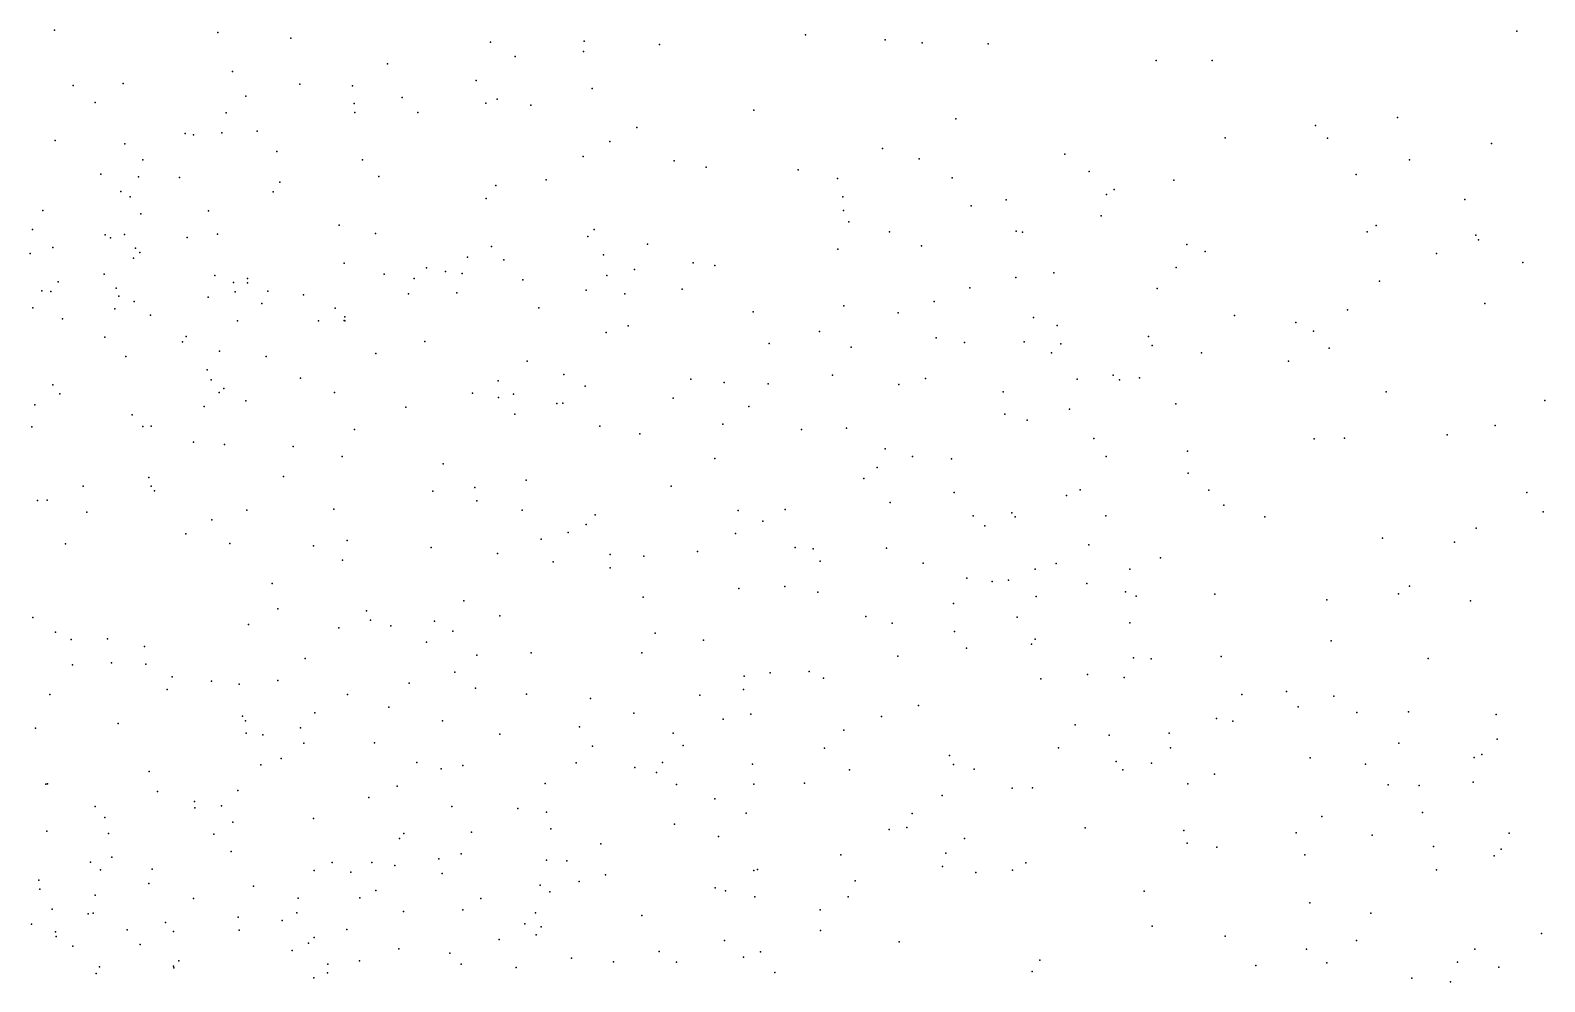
# Model space of a CAD drawing. Header units: metres. Extents: x -23.9 to 23.9, y -28.5 to 28.5.
# Drawn here: x 11.97 to 17.63, y 10.7 to 14.25 of the extents above; entities that cross this region are included whole.
import ezdxf

# ---------------------------------------------------------------- set-up
doc = ezdxf.new("R2010")
doc.units = ezdxf.units.M

msp = doc.modelspace()

# ---------------------------------------------------------------- linework, layer by layer
for p in [(12.0589, 14.2526, 12.6331), (12.6695, 14.2443, -4.875), (12.9422, 14.2236, -8.3307), (14.8675, 14.2353, 1.18), (15.1648, 14.2172, 0.8051), (17.5274, 14.2499, -1.0024), (13.689, 14.2076, 5.1161), (14.0369, 14.1727, 1.8432), (14.0392, 14.2115, 5.0441), (14.3216, 14.1989, 4.8457), (15.3028, 14.2061, 5.1135), (15.5501, 14.2024, 5.8325), (13.3047, 14.1266, 0.5586), (13.7809, 14.1543, 0.5427), (16.1781, 14.1391, 1.1499), (16.3876, 14.1392, 0.1574), (12.129, 14.0456, 9.0781), (12.3163, 14.0531, -14.6324), (12.7245, 14.0981, -15.5071), (12.9761, 14.0508, 0.2347), (13.1728, 14.0447, 9.0484), (13.636, 14.0646, 5.7548), (12.7749, 14.006, 5.3386), (13.3587, 14.0008, 9.4599), (13.7145, 13.9952, 8.0328), (14.0693, 14.0348, -0.429), (12.2112, 13.9821, 5.1341), (12.7012, 13.9438, -17.1543), (13.1799, 13.9787, 5.3447), (13.1824, 13.9451, 7.5464), (13.4177, 13.9454, -8.7578), (13.6713, 13.9796, 8.882), (13.8402, 13.9728, 4.7084), (14.6733, 13.9536, 8.1149), (12.8167, 13.8756, -14.7482), (14.2367, 13.889, 7.6613), (15.4298, 13.9214, 7.695), (16.7744, 13.8968, 0.0066), (17.0809, 13.9271, 0.4109), (12.0616, 13.8404, 12.2794), (12.322, 13.828, -17.9018), (12.5477, 13.8664, -4.4526), (12.5785, 13.8619, -6.6121), (12.685, 13.8687, -3.9087), (14.136, 13.8366, 1.3532), (16.436, 13.8508, 2.421), (16.8187, 13.8497, 2.7441), (17.432, 13.8292, -1.3292), (12.389, 13.7686, -3.4558), (12.8898, 13.7996, 0.8775), (13.2105, 13.7684, -0.5196), (14.0359, 13.7807, -7.8099), (14.3755, 13.7642, 7.2934), (15.1546, 13.8104, 7.9076), (15.2917, 13.7722, 5.3243), (15.8374, 13.7894, 6.9361), (17.126, 13.7678, -1.8884), (12.2325, 13.7146, -8.3908), (12.3725, 13.7045, 12.6327), (13.2723, 13.7054, 8.9484), (14.4958, 13.7415, 4.7301), (14.8401, 13.7311, 4.668), (15.9272, 13.7252, 1.232), (16.9267, 13.7135, 1.1767), (12.3065, 13.6497, 0.3247), (12.5265, 13.7027, -7.9336), (12.8768, 13.649, -15.8478), (12.9017, 13.6854, -0.1627), (13.7087, 13.6726, 7.4229), (13.898, 13.6937, 7.1016), (14.9872, 13.6979, -1.1687), (15.4159, 13.7012, -0.9026), (16.0213, 13.6576, -0.3797), (16.2447, 13.6922, 1.848), (12.3417, 13.6301, -5.6234), (13.6735, 13.6242, 8.5859), (15.0071, 13.6295, 6.0093), (15.487, 13.5964, -8.3226), (15.6172, 13.6182, 5.8492), (15.9925, 13.6387, 6.5207), (17.3324, 13.6196, 0.9561), (12.0158, 13.5783, 8.9984), (12.3817, 13.5666, 13.0255), (12.6347, 13.5782, -16.5149), (15.0087, 13.5785, 3.3252), (15.0292, 13.5365, -8.1643), (15.9725, 13.5589, 6.0658), (11.9768, 13.5073, -15.741), (12.2479, 13.488, -4.838), (12.3202, 13.4895, -14.1581), (12.5547, 13.4774, -15.5209), (12.6683, 13.4901, 5.2694), (13.1234, 13.5238, 7.6857), (13.2588, 13.4932, 4.8824), (14.0535, 13.4813, -7.2773), (14.0775, 13.5075, 1.8219), (15.1812, 13.4992, 4.4482), (15.6554, 13.5016, -7.8583), (15.6783, 13.4977, 7.5552), (16.9668, 13.499, 3.6034), (17.0004, 13.523, -1.3702), (17.3731, 13.4864, -0.2079), (12.0528, 13.441, -16.8861), (12.2687, 13.4762, -18.5965), (12.3615, 13.4376, -2.8164), (12.3778, 13.4222, 8.9828), (13.6925, 13.4438, -8.6195), (14.2769, 13.4527, -8.3575), (14.9874, 13.4342, 4.1625), (15.3007, 13.4471, 7.8707), (16.2932, 13.4524, -0.0505), (16.362, 13.4257, -3.2299), (17.3834, 13.4688, -0.7989), (11.9685, 13.4178, -2.4828), (12.3541, 13.4004, 7.9254), (13.1425, 13.3819, 8.7975), (13.4495, 13.3643, 8.6244), (13.6031, 13.4047, 8.1785), (13.7387, 13.3945, 1.1476), (14.1118, 13.4137, 7.0992), (14.4467, 13.3831, 2.9682), (14.5277, 13.3728, -1.5586), (16.2535, 13.3653, 1.3337), (17.2263, 13.4185, 2.148), (17.549, 13.3839, -2.3357), (12.0733, 13.3125, 7.3356), (12.245, 13.3408, -16.226), (12.659, 13.3364, -8.7878), (12.7278, 13.3094, -5.975), (12.7808, 13.3244, -0.5366), (12.7808, 13.3087, 8.608), (13.292, 13.3403, -7.6081), (13.4033, 13.3243, -4.6577), (13.5216, 13.3503, 7.5255), (13.5833, 13.3438, 4.6521), (13.8096, 13.3199, 7.2452), (14.1244, 13.3361, 0.8572), (14.2272, 13.358, 1.3321), (15.6537, 13.3278, 4.1845), (15.7957, 13.3459, 6.9286), (17.0138, 13.3144, -3.2614), (12.0117, 13.278, 8.6546), (12.0447, 13.2765, 13.3021), (12.2898, 13.2882, -7), (12.3, 13.2584, 6.4939), (12.6334, 13.2544, -4.3929), (12.7344, 13.2752, 8.1256), (12.8571, 13.2773, 7.4359), (12.9904, 13.2635, -15.0053), (13.3826, 13.2676, -1.3588), (13.5632, 13.2706, -0.7388), (14.0466, 13.2807, -2.0433), (14.191, 13.2675, -4.3991), (14.4064, 13.2848, 7.6343), (15.482, 13.2894, 4.6013), (16.1817, 13.2873, 6.236), (11.9775, 13.2154, 6.336), (12.2846, 13.2116, 7.0682), (12.3572, 13.2382, 5.9084), (12.8346, 13.2308, -5.1887), (13.1082, 13.2135, 8.037), (13.8703, 13.2154, 2.1215), (14.6715, 13.1997, 4.1714), (15.0101, 13.2228, 7.8363), (15.213, 13.1961, 3.6316), (15.3479, 13.2385, 5.6579), (16.8932, 13.2073, 1.2779), (17.4072, 13.2308, 3.81), (12.0892, 13.1733, 12.6246), (12.4186, 13.1877, 8.286), (12.7428, 13.1659, 5.0895), (13.0463, 13.1666, -2.6189), (13.1426, 13.1672, -4.2129), (13.1442, 13.1661, 4.8804), (13.1447, 13.1809, 8.451), (14.2038, 13.1477, 4.4986), (15.7197, 13.1789, 5.6627), (15.8082, 13.1485, 7.3861), (16.4712, 13.1859, 1.8695), (16.701, 13.1606, -1.3073), (12.2472, 13.1058, -17.8523), (12.5371, 13.0882, 6.242), (12.5518, 13.1077, -13.7984), (13.4435, 13.0889, -3.7734), (14.1219, 13.1232, 7.5277), (14.7317, 13.0818, 3.8029), (14.9197, 13.1262, 3.2836), (15.3555, 13.1024, 0.1633), (15.4614, 13.0856, 5.3739), (15.6845, 13.0873, -3.2724), (15.8215, 13.0809, -3.7614), (16.1491, 13.1082, -2.6996), (16.7663, 13.1282, -3.6935), (12.3262, 13.0329, 1.3556), (12.6754, 13.053, -3.5019), (12.8501, 13.0335, -14.2957), (13.2604, 13.0446, -3.2604), (15.0379, 13.0682, -8.7317), (15.7869, 13.047, 4.4883), (16.1629, 13.0743, 6.6326), (16.3481, 13.0462, 3.8614), (16.8249, 13.0638, 4.0138), (12.6304, 12.9827, -1.5344), (13.8264, 13.0153, -4.9761), (16.6725, 13.0159, -2.4748), (12.0526, 12.9277, 11.8746), (12.6454, 12.9458, 5.3774), (12.6922, 12.9137, -6.65), (12.9784, 12.9524, -7.9686), (13.7178, 12.9426, 4.7562), (13.9641, 12.9654, 6.8325), (14.0432, 12.9218, -7.1715), (14.4381, 12.9484, 4.3436), (14.5627, 12.936, 2.7923), (14.7278, 12.9311, 0.0997), (14.968, 12.9628, -0.8533), (15.2165, 12.9278, 7.5288), (15.3158, 12.951, -4.0396), (15.8829, 12.9488, 4.0505), (16.0171, 12.9631, -0.0624), (16.0418, 12.9461, -7.9593), (16.1163, 12.9537, 5.9845), (12.0794, 12.8931, -15.2354), (12.6747, 12.8986, 5.7307), (12.775, 12.8671, -14.8191), (13.1058, 12.8984, 7.3117), (13.6219, 12.896, -8.3739), (13.7188, 12.8798, 1.0254), (13.7747, 12.8923, 6.5174), (13.9373, 12.8571, 7.1671), (13.9601, 12.8588, 1.4369), (14.3719, 12.8768, 0.8777), (15.6064, 12.9009, 5.0162), (16.2521, 12.856, -4.1852), (17.0377, 12.9007, 2.1696), (17.6311, 12.868, 1.4639), (11.9856, 12.8523, -13.7769), (12.349, 12.8147, 0.052), (12.6185, 12.8462, 7.1145), (13.3729, 12.8436, -7.7283), (13.7797, 12.8176, 1.9044), (14.6555, 12.8459, 7.7593), (15.6123, 12.8178, 3.621), (15.854, 12.8366, 5.7682), (11.9745, 12.7699, -3.3228), (12.3897, 12.7718, -7.0289), (12.4204, 12.7732, 6.5991), (13.1803, 12.7606, -4.7931), (14.0981, 12.7731, -8.4454), (14.2475, 12.7443, -2.3695), (14.5584, 12.7806, 3.9953), (14.8526, 12.7596, -0.4239), (15.0204, 12.7653, -7.5815), (15.6959, 12.7956, -4.833), (17.446, 12.7755, -2.3186), (12.5788, 12.7133, 6.2269), (12.695, 12.7039, -0.8056), (12.9509, 12.697, 1.4805), (15.1647, 12.6873, -1.9525), (15.9457, 12.7266, 4.651), (16.7696, 12.7256, -0.9964), (16.8822, 12.7277, -3.9672), (17.2658, 12.7398, -0.0616), (13.1342, 12.6594, -1.6302), (13.5117, 12.632, 5.3502), (14.5277, 12.6514, -7.7606), (15.267, 12.6596, -4.5516), (15.4124, 12.6511, 0.4908), (15.9908, 12.6593, 7.5451), (16.2952, 12.6794, 6.6142), (12.4121, 12.5804, 1.5898), (12.9148, 12.5843, -5.7616), (15.0852, 12.5774, -8.6532), (15.1356, 12.6183, 2.5767), (16.2984, 12.5974, -0.1383), (12.1667, 12.5483, 0.391), (12.4204, 12.5486, -3.5414), (12.4327, 12.531, -4.9998), (13.4736, 12.5302, 7.0852), (13.6312, 12.5437, -2.7432), (13.8224, 12.5709, -3.592), (14.3642, 12.5482, 4.2675), (15.4231, 12.5251, 5.2272), (15.8945, 12.5352, 2.602), (16.3746, 12.5334, 1.2965), (17.5642, 12.5251, -0.7348), (11.9955, 12.4945, 11.8794), (12.0312, 12.4954, 11.5131), (12.7782, 12.458, 7.0039), (13.1038, 12.4629, -2.3558), (13.6388, 12.493, -4.9602), (13.8083, 12.4584, 6.9464), (14.7908, 12.4611, 7.5464), (15.1841, 12.4874, -0.8371), (15.8431, 12.5131, 4.0368), (16.4309, 12.4776, 1.9956), (12.1794, 12.4512, -13.4591), (12.6475, 12.4225, -14.7487), (14.0474, 12.405, -7.88), (14.0806, 12.4416, 6.7285), (14.6156, 12.4576, -4.7798), (14.7073, 12.4173, 3.9249), (15.4942, 12.4372, -7.6845), (15.639, 12.4482, 3.7555), (15.6506, 12.434, 6.0065), (15.9898, 12.4378, -5.0031), (16.5848, 12.4338, -1.8474), (17.6259, 12.4527, 1.2567), (12.5502, 12.37, -0.2889), (13.1532, 12.3455, 5.846), (13.8793, 12.3496, 4.4866), (13.9802, 12.3752, 2.8491), (14.6057, 12.3709, 3.3278), (15.5375, 12.3995, -1.9056), (17.024, 12.3542, -1.1326), (17.3752, 12.3919, -3.3985), (12.1003, 12.3321, -4.1708), (12.7144, 12.3345, 6.512), (13.0272, 12.3251, -6.2032), (13.4676, 12.3184, 0.787), (13.715, 12.2967, 4.873), (14.1364, 12.2931, -2.8264), (14.4631, 12.3046, -3.8218), (14.8289, 12.3185, -2.6956), (14.8957, 12.3141, -4.3868), (15.1694, 12.3168, 3.6851), (15.9261, 12.3291, 5.1841), (17.2934, 12.3388, -3.961), (13.1363, 12.272, -14.039), (13.9241, 12.2653, 1.2777), (14.1368, 12.2429, 1.9794), (14.2628, 12.2867, 7.1022), (14.9215, 12.2674, -3.3336), (15.3068, 12.2609, -8.2293), (15.726, 12.2374, 5.6969), (15.8039, 12.2596, 0.0604), (16.0798, 12.2376, 3.292), (16.1951, 12.2808, 7.2139), (12.8729, 12.1845, 6.0151), (15.4707, 12.2042, 6.3512), (15.5645, 12.1921, 2.274), (15.6266, 12.1974, -1.041), (15.9189, 12.184, 7.3921), (13.5896, 12.1191, 7.1273), (14.26, 12.1336, -5.163), (14.6182, 12.1656, 4.5443), (14.7904, 12.1729, 7.3145), (14.913, 12.1521, 5.0931), (15.7293, 12.1353, 3.9865), (16.0634, 12.1538, 4.2104), (16.1037, 12.1373, 6.7145), (16.3972, 12.1449, 2.527), (16.8167, 12.1233, -4.259), (17.0839, 12.1463, 0.005), (17.1258, 12.1745, 2.0293), (17.3533, 12.1194, -2.977), (12.8943, 12.0903, -1.9289), (13.2257, 12.082, 1.2374), (13.7241, 12.0634, 3.1743), (15.0923, 12.0616, -0.4967), (15.4199, 12.1101, 7.2849), (11.9783, 12.0576, -14.2764), (12.7844, 12.0311, 1.5987), (13.1222, 12.0192, -5.3518), (13.2403, 12.0474, -0.6596), (13.3163, 12.0256, 5.6079), (13.4803, 12.043, -4.6503), (13.5481, 12.0064, -16.0166), (15.1909, 12.0357, 4.0473), (15.6591, 12.0585, -2.449), (16.0793, 12.0378, -1.9234), (12.0629, 12.003, 0.7917), (12.1216, 11.975, 1.2801), (12.2576, 11.978, -13.6744), (12.3952, 11.9491, 5.1389), (13.4497, 11.965, -1.1493), (14.3048, 11.9992, 4.6741), (14.4859, 11.9721, -3.4575), (15.4248, 12.0047, -3.0242), (15.7124, 11.9577, 7.059), (15.7258, 11.9768, -1.5855), (16.8327, 11.9695, 3.7697), (12.9964, 11.9037, 6.9578), (13.6381, 11.9168, 2.6776), (13.8411, 11.9248, 6.9335), (14.2552, 11.9252, 7.0031), (15.2126, 11.9133, -2.2669), (15.4689, 11.9428, 6.0838), (16.0934, 11.9066, -4.832), (16.1599, 11.9022, 4.6683), (16.4214, 11.9118, -1.0205), (17.1948, 11.9042, -1.1062), (12.1267, 11.8807, 4.871), (12.2726, 11.8884, -6.7084), (12.4008, 11.8823, -2.3488), (12.4994, 11.8355, 0.2958), (13.5561, 11.8535, -1.6725), (14.6373, 11.8379, 7.2071), (14.7356, 11.85, 5.1826), (14.8803, 11.8557, 3.2394), (15.9213, 11.8445, 5.8016), (12.4803, 11.7882, -14.4653), (12.6465, 11.8192, -3.749), (12.7492, 11.808, 5.1429), (12.8942, 11.8219, -15.781), (13.3857, 11.8121, -16.7576), (13.6337, 11.7934, 1.5521), (14.6351, 11.788, 5.5268), (14.9342, 11.8305, 4.6053), (15.747, 11.8284, 1.5591), (16.0581, 11.8324, 5.3995), (16.6654, 11.7802, -6.7655), (12.0412, 11.7698, 5.4674), (13.154, 11.7694, -11.1863), (13.3088, 11.7221, -0.2433), (13.8241, 11.7704, -14.8982), (14.0636, 11.7545, 5.3685), (14.472, 11.7673, 3.5495), (15.2902, 11.7285, 6.5974), (16.4982, 11.769, -4.0707), (16.7092, 11.7235, 0.0463), (16.8432, 11.7633, 2.2884), (12.7616, 11.688, 0.7756), (12.7729, 11.6711, -10.8234), (13.0328, 11.7008, -14.7028), (13.5103, 11.6704, -14.3729), (14.2249, 11.6992, 6.6608), (14.5596, 11.6772, -5.0031), (14.6633, 11.6956, 5.9278), (15.1512, 11.687, 4.3373), (16.4036, 11.6791, 3.4501), (16.4653, 11.6701, 1.2466), (16.9282, 11.7019, -8.1888), (17.1216, 11.7049, -2.9664), (17.4491, 11.6946, 1.192), (11.9879, 11.643, 6.0346), (12.2966, 11.6613, -14.0488), (12.7755, 11.6244, -0.8091), (12.838, 11.6192, -16.7279), (12.9787, 11.6452, -6.409), (13.7247, 11.6212, 6.7154), (14.0218, 11.6484, -1.6235), (14.3725, 11.6248, -14.7211), (15.0106, 11.6358, 6.9646), (15.8758, 11.6557, 4.3618), (16.003, 11.6172, 5.1418), (16.2271, 11.6255, -7.9591), (12.9912, 11.5873, -1.3975), (13.255, 11.5887, -5.9633), (14.0704, 11.5761, -2.5483), (14.4101, 11.5783, -15.3066), (14.9377, 11.5692, 6.3424), (15.8136, 11.5705, -6.1881), (16.232, 11.5704, 0.0587), (17.086, 11.5876, -3.666), (17.4537, 11.6027, -5.6911), (12.831, 11.5069, 5.5061), (12.9071, 11.5307, 4.8211), (13.414, 11.515, -13.5907), (13.5853, 11.5035, -4.5167), (14.0091, 11.5134, -1.0771), (14.2289, 11.4964, 2.16), (14.3327, 11.5156, 6.3523), (14.6689, 11.5086, 6.7564), (15.4055, 11.5413, 6.0697), (15.4208, 11.5077, -5.8095), (16.0282, 11.5187, -1.876), (16.1607, 11.5122, -7.3058), (16.7543, 11.5331, -3.3321), (16.9611, 11.5085, -0.9814), (17.3679, 11.5339, -7.8153), (17.3957, 11.545, -1.4399), (12.4129, 11.4816, 5.7465), (13.5051, 11.4916, 5.5571), (14.3102, 11.4781, 5.6805), (15.0322, 11.4881, -6.213), (15.4983, 11.4898, 4.6071), (16.054, 11.4875, -6.7285), (16.397, 11.4714, -6.3753), (17.3636, 11.4415, 4.2545), (12.027, 11.4348, 12.1586), (12.0326, 11.4352, 5.7019), (12.4439, 11.4065, -2.9283), (12.744, 11.4103, -4.5422), (13.2343, 11.3839, 4.8612), (13.3406, 11.4266, 5.8969), (13.8932, 11.4369, 3.5924), (14.3847, 11.4328, 6.0256), (14.6734, 11.4347, -3.4136), (14.8632, 11.4379, 5.7655), (15.3779, 11.3919, 3.2854), (15.64, 11.4195, -0.9218), (15.7154, 11.4201, 5.9239), (16.2973, 11.4351, -5.6706), (17.0455, 11.432, -5.2206), (17.1619, 11.4293, 2.3747), (12.2107, 11.3501, -4.59), (12.5825, 11.3693, 4.4681), (12.5837, 11.3459, -16.4263), (12.6838, 11.3533, -2.3827), (13.5442, 11.3505, 3.1895), (13.7912, 11.343, 1.2052), (13.8987, 11.3296, 1.8292), (14.5284, 11.3799, -5.4837), (14.6455, 11.3258, -6.4817), (17.1738, 11.3277, -0.0296), (12.247, 11.3095, 4.4182), (12.7261, 11.2922, -9.7274), (13.0279, 11.3054, -5.0592), (14.3767, 11.2842, 3.6692), (15.246, 11.2719, -6.8006), (15.2656, 11.3248, 4.8556), (15.9127, 11.2714, -5.2454), (16.7982, 11.3136, 1.0827), (12.0302, 11.2579, 10.5747), (12.2604, 11.2502, -11.1768), (12.6545, 11.2476, -15.8932), (13.3491, 11.2315, -10.6506), (13.3652, 11.2499, -16.8721), (13.6177, 11.2551, 6.6476), (13.9152, 11.2676, -16.2814), (14.542, 11.2389, -0.1391), (15.1802, 11.2644, -5.1996), (15.4614, 11.2313, -0.3089), (16.2818, 11.2616, 1.4932), (16.2936, 11.2137, -1.3626), (16.7023, 11.2525, -2.6224), (16.9862, 11.2439, 3.9935), (17.4986, 11.2511, 1.4975), (12.2732, 11.161, -1.9297), (12.7193, 11.1819, -11.8359), (13.4964, 11.1554, 4.8983), (13.5792, 11.1735, -14.02), (14.1019, 11.2106, 6.3977), (14.9988, 11.1705, 5.2384), (15.3915, 11.1768, 5.8258), (16.4053, 11.1982, -8.2821), (16.7336, 11.1694, -0.0899), (17.2148, 11.2006, -5.8759), (17.4423, 11.1657, -3.1402), (17.4681, 11.1918, -4.3821), (12.1938, 11.1427, -9.762), (12.2315, 11.1141, 12.0922), (12.4237, 11.117, -10.7258), (13.0302, 11.111, -3.8139), (13.0971, 11.1409, 0.4211), (13.1665, 11.1049, -4.2858), (13.2451, 11.1418, 6.1306), (13.3314, 11.1299, -2.9858), (13.508, 11.1, -0.5904), (13.8981, 11.1502, -2.7445), (13.9743, 11.1477, 5.8484), (14.6739, 11.1118, -15.1752), (14.6875, 11.1147, 5.9449), (15.379, 11.1262, 2.6173), (15.5038, 11.1039, 1.5194), (15.6411, 11.1129, 5.5902), (15.6914, 11.1396, 5.2114), (17.226, 11.1135, -8.164), (12, 11.0756, 10.2602), (12.4119, 11.063, 5.8189), (12.8027, 11.0523, 4.4668), (13.8755, 11.0562, 6.8482), (14.0205, 11.0709, -3.3029), (14.1192, 11.0958, -15.6757), (14.5289, 11.0469, 0.3105), (15.053, 11.0726, 1.7908), (12.0037, 11.0416, 4.5375), (12.2109, 11.0195, 11.7105), (12.5791, 11.0062, 3.6888), (12.9704, 11.0084, 3.632), (13.2012, 11.0087, -10.1404), (13.2603, 11.0362, 6.6829), (13.6531, 11.0064, -15.8464), (13.9114, 11.0322, 3.3178), (14.5684, 11.0358, 6.5864), (14.6778, 11.013, 2.2687), (15.0271, 11.0128, 3.7496), (16.1335, 11.0345, -0.0816), (16.7527, 10.9901, -5.977), (12.0505, 10.9673, -10.1663), (12.1855, 10.9498, 11.1534), (12.2036, 10.9524, -0.798), (12.7463, 10.9371, -1.5591), (12.9652, 10.9534, -9.4421), (13.3641, 10.9578, 4.5764), (13.5859, 10.9643, -10.9933), (13.857, 10.9534, -2.0581), (14.2551, 10.9436, 6.7048), (14.9216, 10.9638, 6.4007), (16.981, 10.9524, -5.217), (11.9726, 10.9105, 2.9311), (12.0622, 10.8817, 6.5868), (12.331, 10.8897, -6.134), (12.474, 10.9169, -14.1743), (12.5046, 10.884, -8.832), (12.7489, 10.8887, 6.0979), (12.9107, 10.9248, -2.3705), (13.1515, 10.8911, 3.9443), (13.8182, 10.9125, -14.3626), (13.8793, 10.9008, -1.398), (14.9238, 10.8877, -0.239), (16.1634, 10.9035, -7.506), (17.6195, 10.8757, 2.3393), (12.0651, 10.8649, -7.0748), (12.1274, 10.8284, 3.7681), (12.3795, 10.835, 10.6312), (13.0086, 10.8404, 5.7842), (13.0294, 10.8611, -13.6909), (13.3469, 10.8186, -2.0219), (13.7222, 10.8531, 5.6569), (13.8601, 10.8709, 15.3809), (14.5644, 10.8493, -6.7846), (15.217, 10.8451, -5.5572), (16.4357, 10.8663, -5.3749), (16.7403, 10.8179, 2.6795), (16.9268, 10.8503, -3.3805), (17.3698, 10.8177, 1.3922), (12.5238, 10.7735, -1.1331), (12.9474, 10.8126, -14.4189), (13.0806, 10.7609, -10.5557), (13.1991, 10.7742, -15.9727), (13.5367, 10.8018, -16.3306), (13.5798, 10.7612, -2.4634), (13.9921, 10.7833, -5.1856), (14.1495, 10.77, 3.7282), (14.3194, 10.8086, 15.3644), (14.3843, 10.7692, -6.3627), (14.6351, 10.7876, -3.5755), (14.699, 10.8073, -5.7347), (15.7438, 10.7766, 2.8063), (16.8161, 10.7659, 1.3158), (17.3055, 10.7689, -7.1526), (12.2146, 10.7269, -19.7888), (12.2267, 10.7519, -7.6179), (12.5036, 10.7536, -8.346), (12.505, 10.7479, 0.2617), (13.0285, 10.7096, 0.8104), (13.0792, 10.729, 3.2328), (13.7849, 10.7491, 15.7977), (14.753, 10.73, 5.5832), (15.7151, 10.7336, -6.6062), (16.5515, 10.7569, -1.407), (17.134, 10.709, -7.5898), (17.4598, 10.7496, 3.7466), (17.2786, 10.6957, -4.2081)]:
    msp.add_point(p)

doc.saveas('drawing.dxf')
